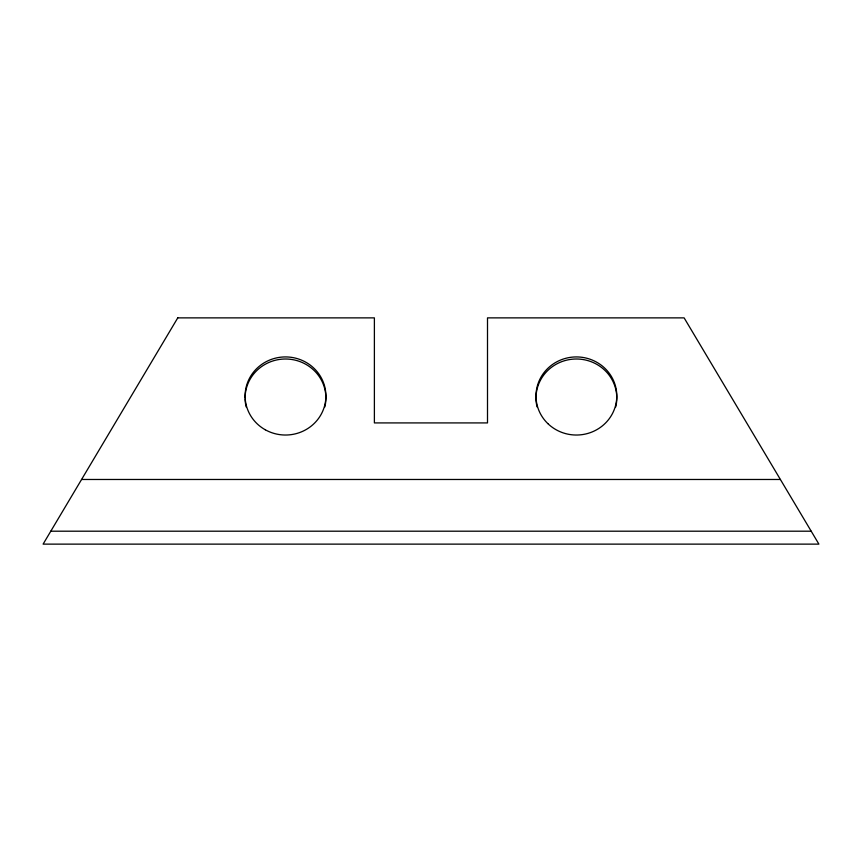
<?xml version="1.0" encoding="UTF-8"?>
<svg xmlns="http://www.w3.org/2000/svg" width="862" height="862" viewBox="0 0 862 862"><rect width="100%" height="100%" fill="white"/><g stroke="black" fill="none" stroke-linecap="round" stroke-linejoin="round"><path stroke-width="1.29" d="M81.578 479.477L780.315 479.477M50.793 531.197L811.099 531.197M246.166 406.929A40.395 39.049 0 0 1 245.12 399.322M245.099 398.05A40.395 39.049 0 0 1 290.128 359.26A40.395 39.049 0 0 1 324.845 406.929M537.048 406.929A40.395 39.049 0 0 1 576.387 359.001A40.395 39.049 0 0 1 615.737 406.929M177.766 317.873L43.1 544.127L818.9 544.127L684.126 317.873L487.504 317.873L487.504 422.919L374.388 422.919L374.388 317.873L177.766 317.873M547.823 423.587A40.395 39.049 0 0 0 615.414 406.088A40.395 39.049 0 0 0 565.935 358.258A40.395 39.049 0 0 0 547.823 423.587M265.302 429.793A40.395 39.049 0 0 0 325.901 395.981A40.395 39.049 0 0 0 265.302 362.159A40.395 39.049 0 0 0 265.302 429.793"/></g></svg>
